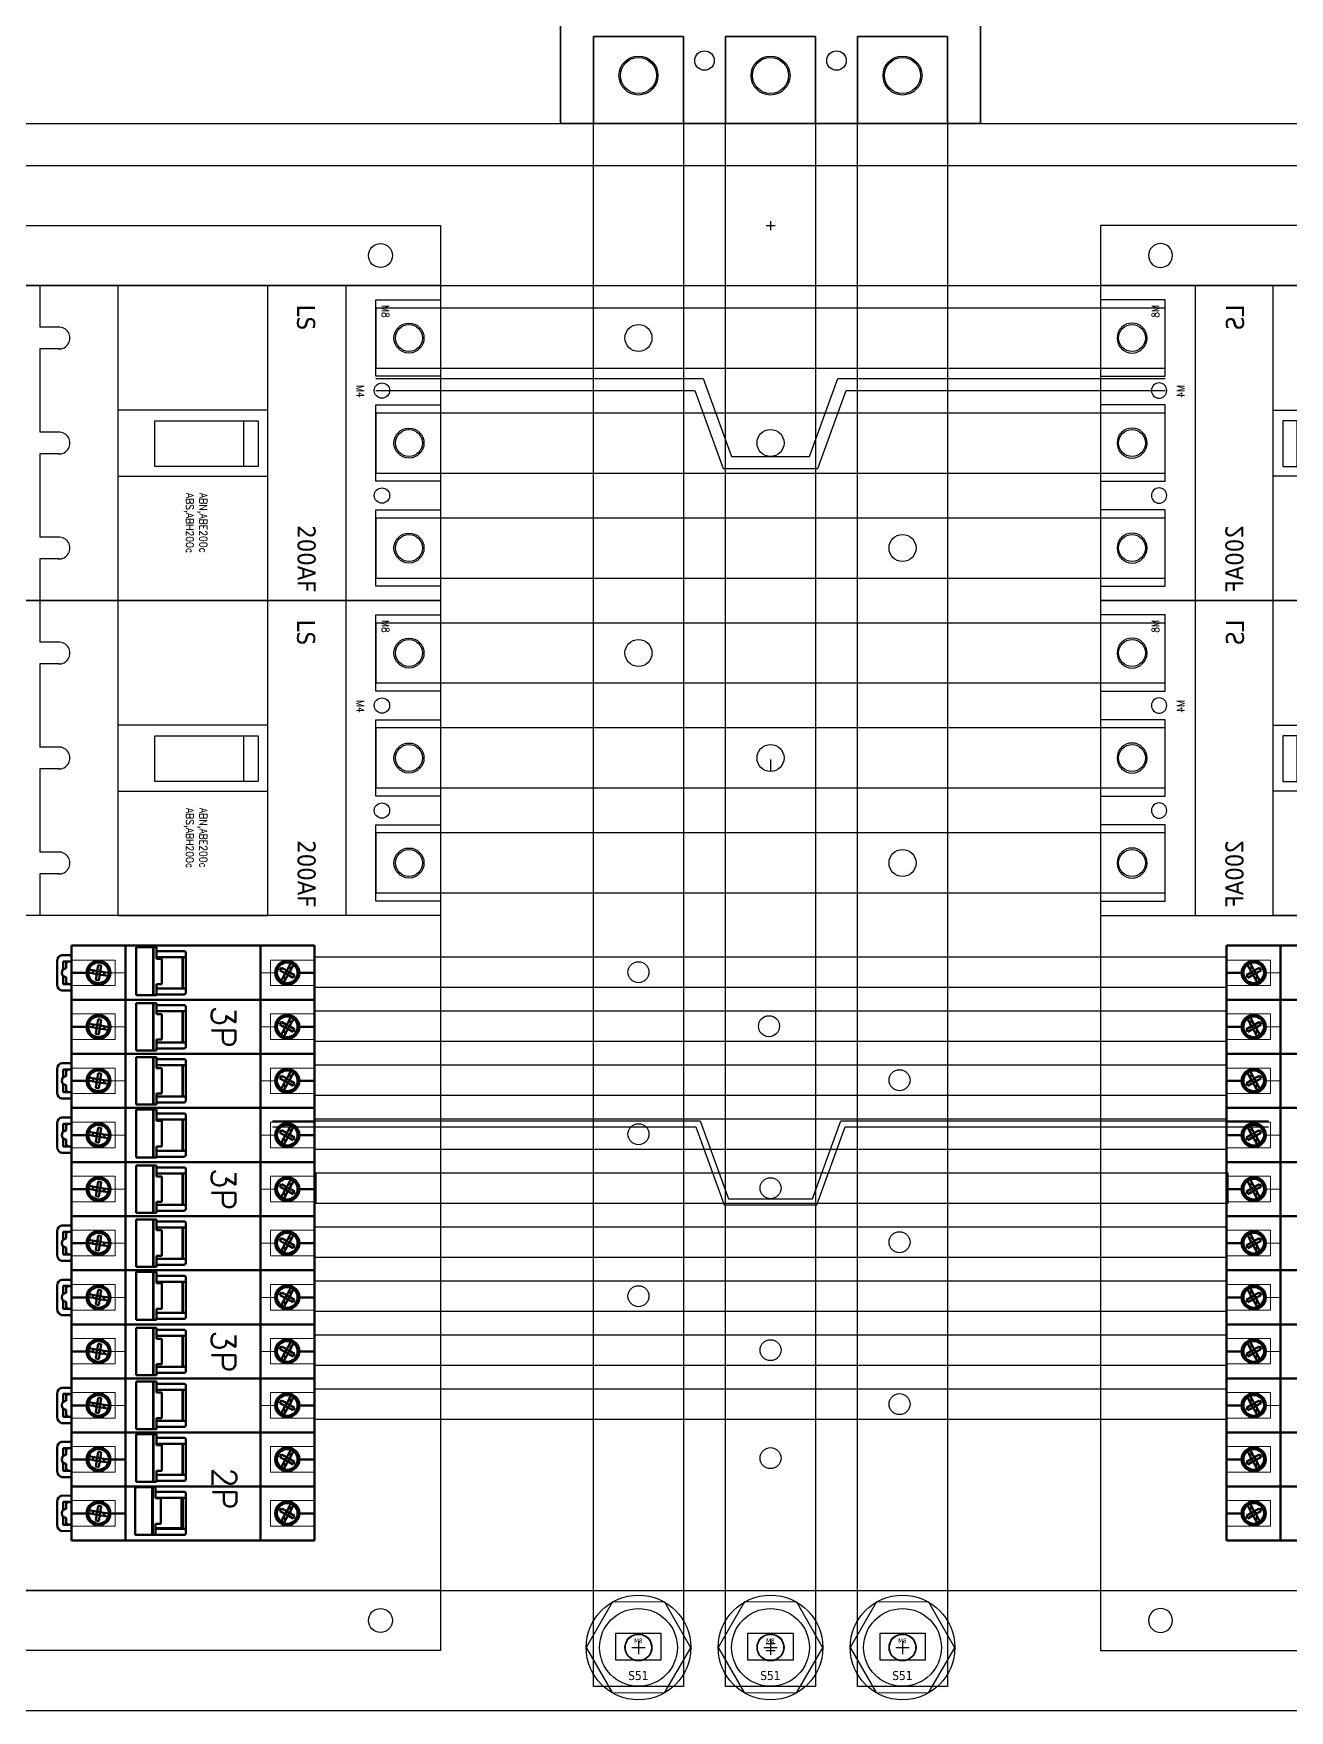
# Model space of a CAD drawing. Header units: millimetres. Extents: x -28296 to 1159, y -35880 to -26991.
# Drawn here: x -23750 to -23331, y -33590 to -33031 of the extents above; entities that cross this region are included whole.
import ezdxf

# ---------------------------------------------------------------- set-up
doc = ezdxf.new("R2010")
doc.units = ezdxf.units.MM
doc.header["$LTSCALE"] = 3
doc.linetypes.add('HIDDEN', pattern=[9.525, 6.35, -3.175])
doc.layers.add('@.HIDDEN', color=8, linetype='HIDDEN')
doc.layers.add('@.VISIBLE', color=7, linetype='Continuous')
for name, color, linetype, lineweight in [('AM_5', 255, 'Continuous', 15), ('Text', 7, 'Continuous', 13), ('Visible (ISO)', 7, 'Continuous', 50)]:
    doc.layers.add(name, color=color, linetype=linetype, lineweight=lineweight)
doc.styles.add('BV CHI TIET', font='romans.shx', dxfattribs={"height": 10})
doc.styles.add('hw_Standard', font='complex.shx', dxfattribs={"width": 0.9})
doc.styles.get("Standard").update_dxf_attribs({"font": 'arial.ttf'})
doc.styles.add('Tahoma (Input Text)', font='tahoma.ttf')

# ---------------------------------------------------------------- blocks, each defined once
blk = doc.blocks.new('*U83')
for p, q in [((611.97, -2539.82), (471.97, -2539.82)), ((471.97, -2539.82), (471.97, -2796.82)), ((611.97, -2796.82), (611.97, -2539.82)), ((561.22, -2642.32), (522.71, -2642.32)), ((522.71, -2642.32), (522.71, -2694.31)), ((561.22, -2694.31), (561.22, -2642.32)), ((522.71, -2646.4), (561.22, -2646.4)), ((522.71, -2680.18), (561.22, -2680.18)), ((522.71, -2694.31), (561.22, -2694.31)), ((471.97, -2743.32), (611.97, -2743.32)), ((516.47, -2743.32), (567.47, -2743.32))]:
    blk.add_line(p, q)
at = {"color": 1}
for p, q in [((497.36, -2539.82), (471.97, -2539.82)), ((608.05, -2539.82), (581.57, -2539.82))]:
    blk.add_line(p, q, dxfattribs=at)
for points in [[(471.97, -2539.82), (611.97, -2539.82), (611.97, -2796.82), (471.97, -2796.82)], [(471.97, -2743.32), (611.97, -2743.32), (611.97, -2593.32), (471.97, -2593.32)]]:
    blk.add_lwpolyline(points, close=True)
for points in [[(482.97, -2539.82), (512.97, -2539.82), (512.97, -2568.82), (482.97, -2568.82)], [(526.97, -2539.82), (556.97, -2539.82), (556.97, -2568.82), (526.97, -2568.82)], [(570.97, -2539.82), (600.97, -2539.82), (600.97, -2568.82), (570.97, -2568.82)], [(482.97, -2796.82), (512.97, -2796.82), (512.97, -2767.82), (482.97, -2767.82)], [(526.97, -2796.82), (556.97, -2796.82), (556.97, -2767.82), (526.97, -2767.82)], [(570.97, -2796.82), (600.97, -2796.82), (600.97, -2767.82), (570.97, -2767.82)]]:
    blk.add_lwpolyline(points, close=True, dxfattribs=at)
at = {"color": 3}
for points in [[(471.97, -2717.32), (611.97, -2717.32), (611.97, -2619.32), (471.97, -2619.32)], [(516.47, -2717.32), (567.47, -2717.32), (567.47, -2619.32), (516.47, -2619.32)]]:
    blk.add_lwpolyline(points, close=True, dxfattribs=at)
at = {"color": 1}
for centre in [(497.97, -2555.82), (541.97, -2555.82), (585.97, -2555.82), (497.97, -2780.82), (541.97, -2780.82), (585.97, -2780.82)]:
    blk.add_circle(centre, 6, dxfattribs=at)
at = {"color": 3}
for centre in [(519.97, -2560.82), (563.97, -2560.82), (519.97, -2775.82), (563.97, -2775.82)]:
    blk.add_circle(centre, 3.25, dxfattribs=at)
at = {"color": 251, "style": 'hw_Standard', "width": 0.9}
for s, height, p in [('M10', 4, (484.4, -2567.26)), ('M6', 4, (517.37, -2572.92)), ('ABN,ABE400c', 3, (573.65, -2665.07)), ('ABS,ABH400c', 3, (573.65, -2670.26))]:
    blk.add_text(s, height=height, dxfattribs=at).set_placement(p)
at = {"layer": 'Text', "char_height": 8, "attachment_point": 1, "style": 'Tahoma (Input Text)'}
for s, insert in [('LS', (519.97, -2603.48)), ('400AF', (536.81, -2603.31))]:
    blk.add_mtext_dynamic_manual_height_columns(s, width=11.0147, gutter_width=1, heights=[0], dxfattribs=dict(at, insert=insert))
blk = doc.blocks.new('*U371')
at = {"layer": '@.VISIBLE'}
blk.add_line((28, -128.5), (778, -128.5), dxfattribs=at)
blk = doc.blocks.new('*U369')
at = {"layer": '@.HIDDEN', "linetype": 'HIDDEN'}
for p, q in [((403, 1.5), (403, -1.5)), ((401.5, 0), (404.5, 0))]:
    blk.add_line(p, q, dxfattribs=at)
at = {"layer": '@.VISIBLE'}
for p, q in [((28, 20), (778, 20)), ((28, -20), (778, -20))]:
    blk.add_line(p, q, dxfattribs=at)
blk = doc.blocks.new('*U367')
at = {"layer": '@.HIDDEN', "linetype": 'HIDDEN'}
for p, q in [((403, 1.5), (403, -1.5)), ((401.5, 0), (404.5, 0))]:
    blk.add_line(p, q, dxfattribs=at)
at = {"layer": '@.VISIBLE'}
for p, q in [((28, 20), (778, 20)), ((28, -20), (778, -20))]:
    blk.add_line(p, q, dxfattribs=at)
blk = doc.blocks.new('*U24')
at = {"color": 252}
for p, q in [((0, 11.71), (0, 7.34)), ((-2.18, 9.53), (2.18, 9.53))]:
    blk.add_line(p, q, dxfattribs=at)
at = {"color": 1}
blk.add_lwpolyline([(-8.64, 24.7), (-17.46, 9.49), (-8.82, -5.54), (8.64, -5.65), (17.46, 9.42), (8.82, 24.6)], close=True, dxfattribs=at)
for radius in [17.46, 12.96, 4.37]:
    blk.add_circle((0, 9.53), radius, dxfattribs=at)
at = {"color": 1, "width": 30.0978, "attachment_point": 5}
for s, insert, char_height in [('{\\fTahoma|b0|i0|c0|p34;M8}', (-0.04, 11.77), 1.5), ('{\\fTahoma|b0|i0|c0|p34;S51}', (-0.04, 0.14), 3)]:
    blk.add_mtext(s, dxfattribs=dict(at, insert=insert, char_height=char_height))
blk = doc.blocks.new('*U85')
at = {"color": 1}
for p, q in [((369.04, -3108.78), (394.54, -3108.78)), ((404.04, -3108.78), (429.54, -3108.78)), ((439.04, -3108.78), (464.54, -3108.78)), ((369.04, -3273.78), (394.54, -3273.78)), ((404.04, -3273.78), (429.54, -3273.78)), ((439.04, -3273.78), (464.54, -3273.78))]:
    blk.add_line(p, q, dxfattribs=at)
for p, q in [((364.29, -3140.28), (469.29, -3140.28)), ((405.79, -3166.28), (405.79, -3216.28)), ((427.79, -3216.28), (427.79, -3166.28)), ((409.35, -3169.56), (424.59, -3169.56)), ((409.35, -3174.36), (409.35, -3169.56)), ((409.35, -3169.56), (424.59, -3169.56)), ((409.35, -3203.93), (409.35, -3169.56)), ((424.59, -3174.36), (409.35, -3174.36)), ((424.59, -3169.56), (424.59, -3174.36)), ((424.59, -3169.56), (424.59, -3203.93)), ((424.59, -3203.93), (409.35, -3203.93)), ((405.79, -3216.28), (427.79, -3216.28)), ((378.13, -3235.8), (378.13, -3242.28)), ((385.44, -3235.8), (385.44, -3242.28)), ((413.13, -3235.8), (413.13, -3242.28)), ((420.44, -3235.8), (420.44, -3242.28)), ((448.13, -3235.8), (448.13, -3242.28)), ((455.44, -3235.8), (455.44, -3242.28)), ((364.29, -3242.28), (378.13, -3242.28)), ((385.44, -3242.28), (413.13, -3242.28)), ((420.44, -3242.28), (448.13, -3242.28)), ((455.44, -3242.28), (469.29, -3242.28))]:
    blk.add_line(p, q)
blk.add_lwpolyline([(364.29, -3108.78), (469.29, -3108.78), (469.29, -3273.78), (364.29, -3273.78)], close=True)
for points in [[(369.04, -3108.78), (394.54, -3108.78), (394.54, -3130.28), (369.04, -3130.28)], [(404.04, -3108.78), (429.54, -3108.78), (429.54, -3130.28), (404.04, -3130.28)], [(439.04, -3108.78), (464.54, -3108.78), (464.54, -3130.28), (439.04, -3130.28)], [(369.04, -3273.78), (394.54, -3273.78), (394.54, -3252.28), (369.04, -3252.28)], [(404.04, -3273.78), (429.54, -3273.78), (429.54, -3252.28), (404.04, -3252.28)], [(439.04, -3273.78), (464.54, -3273.78), (464.54, -3252.28), (439.04, -3252.28)]]:
    blk.add_lwpolyline(points, close=True, dxfattribs=at)
at = {"color": 3}
blk.add_lwpolyline([(364.29, -3216.28), (469.29, -3216.28), (469.29, -3166.28), (364.29, -3166.28)], close=True, dxfattribs=at)
at = {"color": 1}
for centre in [(381.79, -3119.28), (416.79, -3119.28), (451.79, -3119.28), (381.79, -3263.28), (416.79, -3263.28), (451.79, -3263.28)]:
    blk.add_circle(centre, 5, dxfattribs=at)
at = {"color": 3}
for centre in [(399.29, -3128.28), (434.29, -3128.28), (399.29, -3254.28), (434.29, -3254.28)]:
    blk.add_circle(centre, 2.55, dxfattribs=at)
for centre in [(381.79, -3235.95), (416.79, -3235.95), (451.79, -3235.95)]:
    blk.add_arc(centre, 3.66, 357.595, 182.405)
at = {"color": 251, "style": 'hw_Standard', "width": 0.9}
for s, p in [('M8', (370.79, -3128.36)), ('M4', (397.41, -3136.74)), ('ABN,ABE200c', (433.42, -3189.06)), ('ABS,ABH200c', (433.42, -3193.58))]:
    blk.add_text(s, height=2.5, dxfattribs=at).set_placement(p)
at = {"layer": 'Text', "char_height": 6, "attachment_point": 1, "style": 'Tahoma (Input Text)'}
for s, insert in [('LS', (370.68, -3150.56)), ('200AF', (444.19, -3150.4))]:
    blk.add_mtext_dynamic_manual_height_columns(s, width=11.0147, gutter_width=1, heights=[0], dxfattribs=dict(at, insert=insert))
blk = doc.blocks.new('FDFSDF')
at = {"color": 9}
for p, q in [((-315.75, -2908.29), (-315.75, -2922.9)), ((-307.25, -2922.9), (-307.25, -2908.29)), ((-297.8, -2908.29), (-297.8, -2922.9)), ((-289.3, -2922.9), (-289.3, -2908.29)), ((-279.75, -2908.29), (-279.75, -2922.9)), ((-271.25, -2922.9), (-271.25, -2908.29)), ((-315.75, -2922.9), (-307.25, -2922.9)), ((-311.5, -2921.34), (-311.5, -2926.29)), ((-297.8, -2922.9), (-289.3, -2922.9)), ((-293.5, -2921.34), (-293.5, -2926.29)), ((-279.75, -2922.9), (-271.25, -2922.9)), ((-275.5, -2921.34), (-275.5, -2926.29)), ((-311.5, -2976.24), (-311.5, -2971.29)), ((-293.5, -2976.24), (-293.5, -2971.29)), ((-275.5, -2976.24), (-275.5, -2971.29)), ((-315.75, -2974.69), (-307.25, -2974.69)), ((-315.75, -2989.29), (-315.75, -2974.69)), ((-307.25, -2974.69), (-307.25, -2989.29)), ((-297.8, -2974.69), (-289.3, -2974.69)), ((-297.8, -2989.29), (-297.8, -2974.69)), ((-289.3, -2974.69), (-289.3, -2989.29)), ((-279.75, -2974.69), (-271.25, -2974.69)), ((-279.75, -2989.29), (-279.75, -2974.69)), ((-271.25, -2974.69), (-271.25, -2989.29))]:
    blk.add_line(p, q, dxfattribs=at)
at = {"layer": 'Visible (ISO)', "color": 9}
for p, q in [((-320.6, -2908.29), (-266.5, -2908.29)), ((-320.6, -2908.29), (-320.6, -2989.29)), ((-311.5, -2913.34), (-311.5, -2908.29)), ((-302.5, -2908.29), (-302.5, -2989.29)), ((-293.5, -2913.34), (-293.5, -2908.29)), ((-284.5, -2908.79), (-284.5, -2908.29)), ((-284.5, -2988.79), (-284.5, -2908.79)), ((-275.5, -2913.34), (-275.5, -2908.29)), ((-266.5, -2989.29), (-266.5, -2908.29)), ((-314.73, -2916.12), (-314.69, -2916.15)), ((-314.69, -2916.15), (-312.62, -2917.3)), ((-314.2, -2915.27), (-314.24, -2915.25)), ((-312.13, -2916.42), (-314.2, -2915.27)), ((-312.92, -2915.98), (-313.41, -2916.86)), ((-312.43, -2917.98), (-313.16, -2919.29)), ((-312.18, -2917.54), (-312.37, -2917.63)), ((-311.7, -2916.66), (-312.18, -2917.54)), ((-312.18, -2917.54), (-311.31, -2918.02)), ((-311.7, -2916.66), (-311.72, -2916.45)), ((-310.82, -2917.15), (-311.7, -2916.66)), ((-310.72, -2914.92), (-311.45, -2916.23)), ((-311.31, -2918.02), (-310.82, -2917.15)), ((-310.82, -2917.15), (-310.63, -2917.06)), ((-309.85, -2915.4), (-310.72, -2914.92)), ((-310.58, -2916.71), (-309.85, -2915.4)), ((-308.32, -2918.54), (-310.39, -2917.39)), ((-310.09, -2918.7), (-309.6, -2917.83)), ((-296.73, -2916.11), (-296.67, -2916.15)), ((-296.67, -2916.15), (-294.6, -2917.3)), ((-296.18, -2915.27), (-296.24, -2915.24)), ((-294.11, -2916.42), (-296.18, -2915.27)), ((-294.9, -2915.98), (-295.39, -2916.86)), ((-294.41, -2917.98), (-295.14, -2919.29)), ((-294.16, -2917.54), (-294.35, -2917.63)), ((-293.68, -2916.66), (-294.16, -2917.54)), ((-294.16, -2917.54), (-293.29, -2918.02)), ((-293.68, -2916.66), (-293.7, -2916.45)), ((-292.8, -2917.15), (-293.68, -2916.66)), ((-292.7, -2914.92), (-293.43, -2916.23)), ((-293.29, -2918.02), (-292.8, -2917.15)), ((-292.8, -2917.15), (-292.61, -2917.06)), ((-291.83, -2915.4), (-292.7, -2914.92)), ((-292.56, -2916.71), (-291.83, -2915.4)), ((-290.3, -2918.54), (-292.37, -2917.39)), ((-292.07, -2918.7), (-291.58, -2917.83)), ((-278.73, -2916.12), (-278.69, -2916.15)), ((-278.69, -2916.15), (-276.62, -2917.3)), ((-278.2, -2915.27), (-278.24, -2915.25)), ((-276.13, -2916.42), (-278.2, -2915.27)), ((-276.92, -2915.98), (-277.41, -2916.86)), ((-276.43, -2917.98), (-277.16, -2919.29)), ((-276.18, -2917.54), (-276.37, -2917.63)), ((-275.7, -2916.66), (-276.18, -2917.54)), ((-276.18, -2917.54), (-275.31, -2918.02)), ((-275.7, -2916.66), (-275.72, -2916.45)), ((-274.82, -2917.15), (-275.7, -2916.66)), ((-274.72, -2914.92), (-275.45, -2916.23)), ((-275.31, -2918.02), (-274.82, -2917.15)), ((-274.82, -2917.15), (-274.63, -2917.06)), ((-273.85, -2915.4), (-274.72, -2914.92)), ((-274.58, -2916.71), (-273.85, -2915.4)), ((-272.32, -2918.54), (-274.39, -2917.39)), ((-274.09, -2918.7), (-273.6, -2917.83)), ((-313.16, -2919.29), (-312.28, -2919.77)), ((-312.28, -2919.77), (-311.55, -2918.46)), ((-311.31, -2918.02), (-311.29, -2918.24)), ((-310.87, -2918.27), (-308.81, -2919.42)), ((-308.81, -2919.42), (-308.76, -2919.44)), ((-308.28, -2918.57), (-308.32, -2918.54)), ((-295.14, -2919.29), (-294.26, -2919.77)), ((-294.26, -2919.77), (-293.53, -2918.46)), ((-293.29, -2918.02), (-293.27, -2918.24)), ((-292.85, -2918.27), (-290.79, -2919.42)), ((-290.79, -2919.42), (-290.76, -2919.43)), ((-290.27, -2918.56), (-290.3, -2918.54)), ((-277.16, -2919.29), (-276.28, -2919.77)), ((-276.28, -2919.77), (-275.55, -2918.46)), ((-275.31, -2918.02), (-275.29, -2918.24)), ((-274.87, -2918.27), (-272.81, -2919.42)), ((-272.81, -2919.42), (-272.76, -2919.44)), ((-272.28, -2918.57), (-272.32, -2918.54)), ((-304.8, -2951.17), (-318.2, -2951.17)), ((-316.7, -2960.93), (-316.7, -2951.17)), ((-306.3, -2951.17), (-306.3, -2960.93)), ((-286.8, -2951.17), (-300.2, -2951.17)), ((-298.7, -2960.93), (-298.7, -2951.17)), ((-288.3, -2951.17), (-288.3, -2960.93)), ((-268.8, -2951.17), (-282.2, -2951.17)), ((-280.7, -2960.93), (-280.7, -2951.17)), ((-270.3, -2951.17), (-270.3, -2960.93)), ((-318.7, -2951.77), (-318.7, -2960.93)), ((-306.3, -2952.1), (-316.7, -2952.1)), ((-306.3, -2952.29), (-316.7, -2952.29)), ((-315, -2952.1), (-315, -2952.29)), ((-309.5, -2952.29), (-309.5, -2952.1)), ((-304.3, -2960.93), (-304.3, -2951.77)), ((-300.7, -2951.77), (-300.7, -2960.93)), ((-288.3, -2952.1), (-298.7, -2952.1)), ((-288.3, -2952.29), (-298.7, -2952.29)), ((-297, -2952.1), (-297, -2952.29)), ((-291.5, -2952.29), (-291.5, -2952.1)), ((-286.3, -2960.93), (-286.3, -2951.77)), ((-282.7, -2951.77), (-282.7, -2960.93)), ((-270.3, -2952.1), (-280.7, -2952.1)), ((-270.3, -2952.29), (-280.7, -2952.29)), ((-279, -2952.1), (-279, -2952.29)), ((-273.5, -2952.29), (-273.5, -2952.1)), ((-268.3, -2960.93), (-268.3, -2951.77)), ((-320.05, -2967.69), (-320.05, -2960.93)), ((-316.2, -2960.93), (-320.05, -2960.93)), ((-304.05, -2961.88), (-320.05, -2961.88)), ((-304.05, -2962.07), (-320.05, -2962.07)), ((-307.7, -2959.15), (-316.2, -2959.15)), ((-316.2, -2960.93), (-316.2, -2959.15)), ((-307.7, -2959.15), (-307.7, -2960.93)), ((-307.7, -2960.93), (-304.05, -2960.93)), ((-304.05, -2967.69), (-304.05, -2960.93)), ((-301.38, -2967.69), (-301.38, -2960.93)), ((-297.73, -2960.93), (-301.38, -2960.93)), ((-285.58, -2961.88), (-301.38, -2961.88)), ((-285.58, -2962.07), (-301.38, -2962.07)), ((-289.23, -2959.15), (-297.73, -2959.15)), ((-297.73, -2960.93), (-297.73, -2959.15)), ((-289.23, -2959.15), (-289.23, -2960.93)), ((-289.23, -2960.93), (-285.58, -2960.93)), ((-285.58, -2967.69), (-285.58, -2960.93)), ((-283.4, -2967.69), (-283.4, -2960.93)), ((-279.75, -2960.93), (-283.4, -2960.93)), ((-267.6, -2961.88), (-283.4, -2961.88)), ((-267.6, -2962.07), (-283.4, -2962.07)), ((-271.25, -2959.15), (-279.75, -2959.15)), ((-279.75, -2960.93), (-279.75, -2959.15)), ((-271.25, -2959.15), (-271.25, -2960.93)), ((-271.25, -2960.93), (-267.6, -2960.93)), ((-267.6, -2967.69), (-267.6, -2960.93)), ((-304.05, -2967.69), (-320.05, -2967.69)), ((-285.58, -2967.69), (-301.38, -2967.69)), ((-267.6, -2967.69), (-283.4, -2967.69)), ((-313.89, -2979.34), (-314.05, -2980.32)), ((-312.41, -2979.59), (-313.89, -2979.34)), ((-311.44, -2976.85), (-311.83, -2979.18)), ((-310.7, -2978.45), (-311.68, -2978.29)), ((-311.43, -2976.8), (-311.44, -2976.85)), ((-310.84, -2979.34), (-310.45, -2977.01)), ((-310.45, -2977.01), (-310.45, -2976.96)), ((-295.87, -2979.34), (-296.03, -2980.32)), ((-294.39, -2979.59), (-295.87, -2979.34)), ((-293.42, -2976.85), (-293.81, -2979.18)), ((-292.68, -2978.45), (-293.66, -2978.29)), ((-293.41, -2976.8), (-293.42, -2976.85)), ((-292.82, -2979.34), (-292.43, -2977.01)), ((-292.43, -2977.01), (-292.43, -2976.97)), ((-277.89, -2979.34), (-278.05, -2980.32)), ((-276.41, -2979.59), (-277.89, -2979.34)), ((-275.44, -2976.85), (-275.83, -2979.18)), ((-274.7, -2978.45), (-275.68, -2978.29)), ((-275.43, -2976.8), (-275.44, -2976.85)), ((-274.84, -2979.34), (-274.45, -2977.01)), ((-274.45, -2977.01), (-274.45, -2976.96)), ((-314.05, -2980.32), (-312.57, -2980.57)), ((-312.55, -2983.48), (-312.56, -2983.53)), ((-312.16, -2981.15), (-312.55, -2983.48)), ((-312.31, -2982.04), (-311.32, -2982.2)), ((-312.08, -2980.65), (-312.27, -2980.75)), ((-311.91, -2979.67), (-312.08, -2980.65)), ((-312.08, -2980.65), (-311.09, -2980.82)), ((-311.91, -2979.67), (-312.06, -2979.52)), ((-310.93, -2979.83), (-311.91, -2979.67)), ((-311.57, -2983.64), (-311.18, -2981.31)), ((-311.57, -2983.69), (-311.57, -2983.64)), ((-311.5, -2984.24), (-311.5, -2989.29)), ((-311.09, -2980.82), (-310.93, -2979.83)), ((-311.09, -2980.82), (-310.94, -2980.97)), ((-310.93, -2979.83), (-310.74, -2979.74)), ((-310.6, -2980.9), (-309.12, -2981.15)), ((-308.95, -2980.16), (-310.43, -2979.92)), ((-309.12, -2981.15), (-308.95, -2980.16)), ((-296.03, -2980.32), (-294.55, -2980.57)), ((-294.53, -2983.48), (-294.54, -2983.53)), ((-294.14, -2981.15), (-294.53, -2983.48)), ((-294.29, -2982.04), (-293.3, -2982.2)), ((-294.06, -2980.65), (-294.25, -2980.75)), ((-293.89, -2979.67), (-294.06, -2980.65)), ((-294.06, -2980.65), (-293.07, -2980.82)), ((-293.89, -2979.67), (-294.04, -2979.52)), ((-292.91, -2979.83), (-293.89, -2979.67)), ((-293.55, -2983.64), (-293.16, -2981.31)), ((-293.55, -2983.69), (-293.55, -2983.64)), ((-293.5, -2984.24), (-293.5, -2989.29)), ((-293.07, -2980.82), (-292.91, -2979.83)), ((-293.07, -2980.82), (-292.92, -2980.97)), ((-292.91, -2979.83), (-292.72, -2979.74)), ((-292.58, -2980.9), (-291.1, -2981.15)), ((-290.93, -2980.16), (-292.41, -2979.92)), ((-291.1, -2981.15), (-290.93, -2980.16)), ((-278.05, -2980.32), (-276.57, -2980.57)), ((-276.55, -2983.48), (-276.56, -2983.53)), ((-276.16, -2981.15), (-276.55, -2983.48)), ((-276.31, -2982.04), (-275.32, -2982.2)), ((-276.08, -2980.65), (-276.27, -2980.75)), ((-275.91, -2979.67), (-276.08, -2980.65)), ((-276.08, -2980.65), (-275.09, -2980.82)), ((-275.91, -2979.67), (-276.06, -2979.52)), ((-274.93, -2979.83), (-275.91, -2979.67)), ((-275.57, -2983.64), (-275.18, -2981.31)), ((-275.57, -2983.69), (-275.57, -2983.64)), ((-275.5, -2984.24), (-275.5, -2989.29)), ((-275.09, -2980.82), (-274.93, -2979.83)), ((-275.09, -2980.82), (-274.94, -2980.97)), ((-274.93, -2979.83), (-274.74, -2979.74)), ((-274.6, -2980.9), (-273.12, -2981.15)), ((-272.95, -2980.16), (-274.43, -2979.92)), ((-273.12, -2981.15), (-272.95, -2980.16)), ((-266.5, -2989.29), (-320.6, -2989.29)), ((-317.39, -2992.51), (-317.36, -2989.29)), ((-315.29, -2990.03), (-315.29, -2992.03)), ((-307.69, -2992.03), (-307.69, -2990.03)), ((-305.62, -2989.29), (-305.59, -2992.51)), ((-284.5, -2988.79), (-284.5, -2989.29)), ((-281.39, -2992.51), (-281.36, -2989.29)), ((-279.29, -2990.03), (-279.29, -2992.03)), ((-271.69, -2992.03), (-271.69, -2990.03)), ((-269.62, -2989.29), (-269.59, -2992.51)), ((-307.53, -2994.03), (-315.45, -2994.03)), ((-312.99, -2991.03), (-315.29, -2991.03)), ((-315.29, -2992.03), (-312.61, -2992.03)), ((-310.37, -2992.03), (-307.69, -2992.03)), ((-309.99, -2991.03), (-307.69, -2991.03)), ((-271.53, -2994.03), (-279.45, -2994.03)), ((-276.99, -2991.03), (-279.29, -2991.03)), ((-279.29, -2992.03), (-276.61, -2992.03)), ((-274.37, -2992.03), (-271.69, -2992.03)), ((-273.99, -2991.03), (-271.69, -2991.03))]:
    blk.add_line(p, q, dxfattribs=at)
at = {"layer": 'Visible (ISO)', "color": 1}
for p, q in [((-320.6, -2926.29), (-266.5, -2926.29)), ((-266.5, -2971.29), (-320.6, -2971.29))]:
    blk.add_line(p, q, dxfattribs=at)
at = {"layer": 'Visible (ISO)', "color": 9}
for centre, radius in [((-311.5, -2917.34), 4), ((-311.5, -2917.34), 3.45), ((-293.5, -2917.34), 4), ((-293.5, -2917.34), 3.45), ((-275.5, -2917.34), 4), ((-275.5, -2917.34), 3.45), ((-311.5, -2980.24), 4), ((-311.5, -2980.24), 3.45), ((-293.5, -2980.24), 4), ((-293.5, -2980.24), 3.45), ((-275.5, -2980.24), 4), ((-275.5, -2980.24), 3.45)]:
    blk.add_circle(centre, radius, dxfattribs=at)
for centre, radius, start, end in [((-312.86, -2917.73), 0.5, 330.9183, 60.9183), ((-311.89, -2915.98), 0.5, 240.9183, 330.9183), ((-310.14, -2916.96), 0.5, 150.9183, 240.9183), ((-294.84, -2917.73), 0.5, 330.9183, 60.9183), ((-293.87, -2915.98), 0.5, 240.9183, 330.9183), ((-292.12, -2916.96), 0.5, 150.9183, 240.9183), ((-276.86, -2917.73), 0.5, 330.9183, 60.9183), ((-275.89, -2915.98), 0.5, 240.9183, 330.9183), ((-274.14, -2916.96), 0.5, 150.9183, 240.9183), ((-311.12, -2918.7), 0.5, 60.9183, 150.9183), ((-293.1, -2918.7), 0.5, 60.9183, 150.9183), ((-275.12, -2918.7), 0.5, 60.9183, 150.9183), ((-312.32, -2979.09), 0.5, 260.4859, 350.4859), ((-310.35, -2979.42), 0.5, 170.4859, 260.4859), ((-294.3, -2979.09), 0.5, 260.4859, 350.4859), ((-292.33, -2979.42), 0.5, 170.4859, 260.4859), ((-276.32, -2979.09), 0.5, 260.4859, 350.4859), ((-274.35, -2979.42), 0.5, 170.4859, 260.4859), ((-312.65, -2981.07), 0.5, 350.4859, 80.4859), ((-310.68, -2981.4), 0.5, 80.4859, 170.4859), ((-294.63, -2981.07), 0.5, 350.4859, 80.4859), ((-292.66, -2981.4), 0.5, 80.4859, 170.4859), ((-276.65, -2981.07), 0.5, 350.4859, 80.4859), ((-274.68, -2981.4), 0.5, 80.4859, 170.4859), ((-314.29, -2990.03), 1, 132.2686, 270), ((-308.69, -2990.03), 1, 270, 47.7314), ((-278.29, -2990.03), 1, 132.2686, 270), ((-272.69, -2990.03), 1, 270, 47.7314), ((-315.45, -2992.03), 2, 193.819, 270), ((-311.49, -2991.03), 1.5, 180, 0), ((-307.53, -2992.03), 2, 270, 346.181), ((-279.45, -2992.03), 2, 193.819, 270), ((-275.49, -2991.03), 1.5, 180, 0), ((-271.53, -2992.03), 2, 270, 346.181)]:
    blk.add_arc(centre, radius, start, end, dxfattribs=at)
for points, knots in [([(-318.7, -2951.77), (-318.7, -2951.69), (-318.69, -2951.6), (-318.63, -2951.46), (-318.59, -2951.38), (-318.5, -2951.28), (-318.44, -2951.23), (-318.33, -2951.18), (-318.26, -2951.17), (-318.2, -2951.17)], [0.24903462, 0.24903462, 0.24903462, 0.24903462, 0.27303642, 0.27303642, 0.29448078, 0.29448078, 0.31357231, 0.31357231, 0.3310153, 0.3310153, 0.3310153, 0.3310153]), ([(-304.8, -2951.17), (-304.75, -2951.17), (-304.68, -2951.18), (-304.57, -2951.23), (-304.51, -2951.28), (-304.42, -2951.38), (-304.37, -2951.46), (-304.32, -2951.6), (-304.3, -2951.69), (-304.3, -2951.77)], [0, 0, 0, 0, 0.01744298, 0.01744298, 0.03653452, 0.03653452, 0.05797887, 0.05797887, 0.08198067, 0.08198067, 0.08198067, 0.08198067]), ([(-300.7, -2951.77), (-300.7, -2951.69), (-300.69, -2951.6), (-300.63, -2951.46), (-300.59, -2951.38), (-300.5, -2951.28), (-300.44, -2951.23), (-300.33, -2951.18), (-300.26, -2951.17), (-300.2, -2951.17)], [0.24903462, 0.24903462, 0.24903462, 0.24903462, 0.27303642, 0.27303642, 0.29448078, 0.29448078, 0.31357231, 0.31357231, 0.3310153, 0.3310153, 0.3310153, 0.3310153]), ([(-286.8, -2951.17), (-286.75, -2951.17), (-286.68, -2951.18), (-286.57, -2951.23), (-286.51, -2951.28), (-286.42, -2951.38), (-286.37, -2951.46), (-286.32, -2951.6), (-286.3, -2951.69), (-286.3, -2951.77)], [0, 0, 0, 0, 0.01744298, 0.01744298, 0.03653452, 0.03653452, 0.05797887, 0.05797887, 0.08198067, 0.08198067, 0.08198067, 0.08198067]), ([(-282.7, -2951.77), (-282.7, -2951.69), (-282.69, -2951.6), (-282.63, -2951.46), (-282.59, -2951.38), (-282.5, -2951.28), (-282.44, -2951.23), (-282.33, -2951.18), (-282.26, -2951.17), (-282.2, -2951.17)], [0.24903462, 0.24903462, 0.24903462, 0.24903462, 0.27303642, 0.27303642, 0.29448078, 0.29448078, 0.31357231, 0.31357231, 0.3310153, 0.3310153, 0.3310153, 0.3310153]), ([(-268.8, -2951.17), (-268.75, -2951.17), (-268.68, -2951.18), (-268.57, -2951.23), (-268.51, -2951.28), (-268.42, -2951.38), (-268.37, -2951.46), (-268.32, -2951.6), (-268.3, -2951.69), (-268.3, -2951.77)], [0, 0, 0, 0, 0.01744298, 0.01744298, 0.03653452, 0.03653452, 0.05797887, 0.05797887, 0.08198067, 0.08198067, 0.08198067, 0.08198067])]:
    blk.add_open_spline(points, degree=3, knots=knots, dxfattribs=at)
at = {"color": 9, "insert": (-300.48, -2934.65), "char_height": 8, "attachment_point": 1, "style": 'BV CHI TIET'}
blk.add_mtext_dynamic_manual_height_columns('3P', width=17.8, gutter_width=50, heights=[0], dxfattribs=at)
blk = doc.blocks.new('*U101')
at = {"layer": 'AM_5'}
blk.add_blockref('FDFSDF', (320.6, 2908.29), dxfattribs=at)
blk = doc.blocks.new('FĐSFSDFSF')
at = {"color": 9}
for p, q in [((-375.54, -2908.29), (-375.54, -2922.9)), ((-367.04, -2922.9), (-367.04, -2908.29)), ((-357.54, -2908.29), (-357.54, -2922.9)), ((-349.04, -2922.9), (-349.04, -2908.29)), ((-375.54, -2922.9), (-367.04, -2922.9)), ((-357.54, -2922.9), (-349.04, -2922.9)), ((-375.54, -2974.69), (-367.04, -2974.69)), ((-375.54, -2989.29), (-375.54, -2974.69)), ((-367.04, -2974.69), (-367.04, -2989.29)), ((-357.54, -2974.69), (-349.04, -2974.69)), ((-357.54, -2989.29), (-357.54, -2974.69)), ((-349.04, -2974.69), (-349.04, -2989.29))]:
    blk.add_line(p, q, dxfattribs=at)
at = {"layer": 'Visible (ISO)', "color": 9}
for p, q in [((-380.29, -2908.29), (-344.29, -2908.29)), ((-380.29, -2908.29), (-380.29, -2989.29)), ((-371.29, -2913.89), (-371.29, -2908.29)), ((-362.29, -2926.29), (-362.29, -2908.29)), ((-353.29, -2908.29), (-353.29, -2913.89)), ((-344.29, -2989.29), (-344.29, -2908.29)), ((-374.51, -2916.12), (-374.47, -2916.15)), ((-374.47, -2916.15), (-372.4, -2917.3)), ((-371.92, -2916.42), (-374.03, -2915.25)), ((-372.7, -2915.98), (-373.19, -2916.86)), ((-372.21, -2917.98), (-372.94, -2919.29)), ((-371.97, -2917.54), (-372.16, -2917.63)), ((-371.48, -2916.66), (-371.97, -2917.54)), ((-371.97, -2917.54), (-371.09, -2918.02)), ((-371.48, -2916.66), (-371.5, -2916.45)), ((-370.61, -2917.15), (-371.48, -2916.66)), ((-370.51, -2914.92), (-371.24, -2916.23)), ((-371.09, -2918.02), (-370.61, -2917.15)), ((-370.61, -2917.15), (-370.42, -2917.06)), ((-369.63, -2915.4), (-370.51, -2914.92)), ((-370.36, -2916.71), (-369.63, -2915.4)), ((-368.1, -2918.54), (-370.17, -2917.39)), ((-369.87, -2918.7), (-369.38, -2917.83)), ((-356.51, -2916.12), (-356.47, -2916.15)), ((-356.47, -2916.15), (-354.4, -2917.3)), ((-355.98, -2915.27), (-356.03, -2915.25)), ((-353.92, -2916.42), (-355.98, -2915.27)), ((-354.7, -2915.98), (-355.19, -2916.86)), ((-354.21, -2917.98), (-354.94, -2919.29)), ((-353.97, -2917.54), (-354.16, -2917.63)), ((-353.48, -2916.66), (-353.97, -2917.54)), ((-353.97, -2917.54), (-353.09, -2918.02)), ((-353.48, -2916.66), (-353.5, -2916.45)), ((-352.61, -2917.15), (-353.48, -2916.66)), ((-352.51, -2914.92), (-353.24, -2916.23)), ((-353.09, -2918.02), (-352.61, -2917.15)), ((-352.61, -2917.15), (-352.42, -2917.06)), ((-351.63, -2915.4), (-352.51, -2914.92)), ((-352.36, -2916.71), (-351.63, -2915.4)), ((-350.1, -2918.54), (-352.17, -2917.39)), ((-351.87, -2918.7), (-351.38, -2917.83)), ((-372.94, -2919.29), (-372.06, -2919.77)), ((-372.06, -2919.77), (-371.33, -2918.46)), ((-371.09, -2918.02), (-371.07, -2918.24)), ((-370.65, -2918.27), (-368.59, -2919.42)), ((-368.59, -2919.42), (-368.55, -2919.44)), ((-368.06, -2918.57), (-368.1, -2918.54)), ((-354.94, -2919.29), (-354.06, -2919.77)), ((-354.06, -2919.77), (-353.33, -2918.46)), ((-353.09, -2918.02), (-353.07, -2918.24)), ((-352.65, -2918.27), (-350.59, -2919.42)), ((-350.59, -2919.42), (-350.55, -2919.44)), ((-350.06, -2918.57), (-350.1, -2918.54)), ((-362.29, -2928.29), (-362.29, -2969.29)), ((-364.59, -2951.17), (-377.99, -2951.17)), ((-376.49, -2960.93), (-376.49, -2951.17)), ((-366.09, -2951.17), (-366.09, -2960.93)), ((-346.59, -2951.17), (-359.99, -2951.17)), ((-358.49, -2961.22), (-358.49, -2951.17)), ((-348.09, -2951.17), (-348.09, -2961.22)), ((-378.49, -2951.77), (-378.49, -2960.93)), ((-366.09, -2952.1), (-376.49, -2952.1)), ((-366.09, -2952.29), (-376.49, -2952.29)), ((-374.79, -2952.1), (-374.79, -2952.29)), ((-369.29, -2952.29), (-369.29, -2952.1)), ((-364.09, -2960.93), (-364.09, -2951.77)), ((-360.49, -2951.77), (-360.49, -2961.22)), ((-348.09, -2952.1), (-358.49, -2952.1)), ((-348.32, -2952.59), (-358.49, -2952.59)), ((-356.79, -2952.1), (-356.79, -2952.59)), ((-351.29, -2952.59), (-351.29, -2952.1)), ((-348.32, -2961.22), (-348.32, -2952.59)), ((-348.09, -2954.3), (-348.32, -2954.3)), ((-346.09, -2963.02), (-346.09, -2951.77)), ((-379.64, -2967.69), (-379.64, -2960.93)), ((-375.99, -2960.93), (-379.64, -2960.93)), ((-363.84, -2961.88), (-379.64, -2961.88)), ((-363.84, -2962.07), (-379.64, -2962.07)), ((-367.49, -2959.15), (-375.99, -2959.15)), ((-375.99, -2960.93), (-375.99, -2959.15)), ((-367.49, -2959.15), (-367.49, -2960.93)), ((-367.49, -2960.93), (-363.84, -2960.93)), ((-363.84, -2967.69), (-363.84, -2960.93)), ((-362.07, -2967.99), (-362.07, -2961.22)), ((-358.32, -2961.22), (-362.07, -2961.22)), ((-346.17, -2962.18), (-362.07, -2962.18)), ((-346.17, -2962.36), (-362.07, -2962.36)), ((-349.82, -2959.45), (-358.32, -2959.45)), ((-358.32, -2961.22), (-358.32, -2959.45)), ((-349.82, -2959.45), (-349.82, -2961.22)), ((-349.82, -2961.22), (-346.17, -2961.22)), ((-348.09, -2960.49), (-348.32, -2960.49)), ((-348.32, -2960.64), (-348.09, -2960.64)), ((-346.17, -2967.99), (-346.17, -2961.22)), ((-363.84, -2967.69), (-379.64, -2967.69)), ((-346.17, -2967.99), (-362.07, -2967.99)), ((-371.29, -2976.79), (-371.29, -2971.29)), ((-362.29, -2969.29), (-362.29, -2971.29)), ((-362.29, -2971.29), (-362.29, -2989.29)), ((-353.29, -2976.79), (-353.29, -2971.29)), ((-373.67, -2979.34), (-373.83, -2980.32)), ((-372.19, -2979.59), (-373.67, -2979.34)), ((-371.22, -2976.85), (-371.61, -2979.18)), ((-370.48, -2978.45), (-371.46, -2978.29)), ((-371.21, -2976.8), (-371.22, -2976.85)), ((-370.63, -2979.34), (-370.24, -2977.01)), ((-370.24, -2977.01), (-370.23, -2976.96)), ((-355.67, -2979.34), (-355.83, -2980.32)), ((-354.19, -2979.59), (-355.67, -2979.34)), ((-353.22, -2976.85), (-353.61, -2979.18)), ((-352.48, -2978.45), (-353.46, -2978.29)), ((-353.21, -2976.8), (-353.22, -2976.85)), ((-352.63, -2979.34), (-352.24, -2977.01)), ((-352.24, -2977.01), (-352.23, -2976.96)), ((-373.83, -2980.32), (-372.35, -2980.57)), ((-372.33, -2983.48), (-372.34, -2983.53)), ((-371.94, -2981.15), (-372.33, -2983.48)), ((-372.09, -2982.04), (-371.11, -2982.2)), ((-371.86, -2980.65), (-372.05, -2980.75)), ((-371.7, -2979.67), (-371.86, -2980.65)), ((-371.86, -2980.65), (-370.88, -2980.82)), ((-371.7, -2979.67), (-371.85, -2979.52)), ((-370.71, -2979.83), (-371.7, -2979.67)), ((-371.36, -2983.69), (-371.35, -2983.64)), ((-371.35, -2983.64), (-370.96, -2981.31)), ((-371.29, -2983.69), (-371.29, -2989.29)), ((-370.88, -2980.82), (-370.71, -2979.83)), ((-370.88, -2980.82), (-370.72, -2980.97)), ((-370.71, -2979.83), (-370.52, -2979.74)), ((-370.38, -2980.9), (-368.9, -2981.15)), ((-368.74, -2980.16), (-370.22, -2979.92)), ((-368.9, -2981.15), (-368.74, -2980.16)), ((-355.83, -2980.32), (-354.35, -2980.57)), ((-354.33, -2983.48), (-354.34, -2983.53)), ((-353.94, -2981.15), (-354.33, -2983.48)), ((-354.09, -2982.04), (-353.11, -2982.2)), ((-353.86, -2980.65), (-354.05, -2980.75)), ((-353.7, -2979.67), (-353.86, -2980.65)), ((-353.86, -2980.65), (-352.88, -2980.82)), ((-353.7, -2979.67), (-353.85, -2979.52)), ((-352.71, -2979.83), (-353.7, -2979.67)), ((-353.36, -2983.69), (-353.35, -2983.64)), ((-353.35, -2983.64), (-352.96, -2981.31)), ((-353.29, -2989.29), (-353.29, -2983.69)), ((-352.88, -2980.82), (-352.71, -2979.83)), ((-352.88, -2980.82), (-352.72, -2980.97)), ((-352.71, -2979.83), (-352.52, -2979.74)), ((-352.38, -2980.9), (-350.9, -2981.15)), ((-350.74, -2980.16), (-352.22, -2979.92)), ((-350.9, -2981.15), (-350.74, -2980.16)), ((-344.29, -2989.29), (-380.29, -2989.29)), ((-377.17, -2992.51), (-377.15, -2989.29)), ((-375.07, -2990.03), (-375.07, -2992.03)), ((-367.47, -2992.03), (-367.47, -2990.03)), ((-365.4, -2989.29), (-365.37, -2992.51)), ((-359.2, -2992.51), (-359.17, -2989.29)), ((-357.1, -2990.03), (-357.1, -2992.03)), ((-349.5, -2992.03), (-349.5, -2990.03)), ((-347.43, -2989.29), (-347.4, -2992.51)), ((-367.32, -2994.03), (-375.23, -2994.03)), ((-372.77, -2991.03), (-375.07, -2991.03)), ((-375.07, -2992.03), (-372.39, -2992.03)), ((-370.16, -2992.03), (-367.47, -2992.03)), ((-369.77, -2991.03), (-367.47, -2991.03)), ((-349.34, -2994.03), (-357.26, -2994.03)), ((-354.8, -2991.03), (-357.1, -2991.03)), ((-357.1, -2992.03), (-354.42, -2992.03)), ((-352.18, -2992.03), (-349.5, -2992.03)), ((-351.8, -2991.03), (-349.5, -2991.03))]:
    blk.add_line(p, q, dxfattribs=at)
at = {"layer": 'Visible (ISO)', "color": 1}
for p, q in [((-380.29, -2926.29), (-344.29, -2926.29)), ((-362.29, -2926.29), (-362.29, -2928.29)), ((-344.29, -2971.29), (-380.29, -2971.29))]:
    blk.add_line(p, q, dxfattribs=at)
at = {"layer": 'Visible (ISO)', "color": 9}
for centre, radius in [((-371.29, -2917.34), 4), ((-371.29, -2917.34), 3.45), ((-353.29, -2917.34), 4), ((-353.29, -2917.34), 3.45), ((-371.29, -2980.24), 4), ((-371.29, -2980.24), 3.45), ((-353.29, -2980.24), 4), ((-353.29, -2980.24), 3.45)]:
    blk.add_circle(centre, radius, dxfattribs=at)
for centre, radius, start, end in [((-372.65, -2917.73), 0.5, 330.9183, 60.9183), ((-371.67, -2915.98), 0.5, 240.9183, 330.9183), ((-369.93, -2916.96), 0.5, 150.9183, 240.9183), ((-354.65, -2917.73), 0.5, 330.9183, 60.9183), ((-353.67, -2915.98), 0.5, 240.9183, 330.9183), ((-351.93, -2916.96), 0.5, 150.9183, 240.9183), ((-370.9, -2918.7), 0.5, 60.9183, 150.9183), ((-352.9, -2918.7), 0.5, 60.9183, 150.9183), ((-372.11, -2979.09), 0.5, 260.4859, 350.4859), ((-370.13, -2979.42), 0.5, 170.4859, 260.4859), ((-354.11, -2979.09), 0.5, 260.4859, 350.4859), ((-352.13, -2979.42), 0.5, 170.4859, 260.4859), ((-372.44, -2981.07), 0.5, 350.4859, 80.4859), ((-370.46, -2981.4), 0.5, 80.4859, 170.4859), ((-354.44, -2981.07), 0.5, 350.4859, 80.4859), ((-352.46, -2981.4), 0.5, 80.4859, 170.4859), ((-374.07, -2990.03), 1, 132.2686, 270), ((-368.47, -2990.03), 1, 270, 47.7314), ((-356.1, -2990.03), 1, 132.2686, 270), ((-350.5, -2990.03), 1, 270, 47.7314), ((-375.23, -2992.03), 2, 193.819, 270), ((-371.27, -2991.03), 1.5, 180, 0), ((-367.32, -2992.03), 2, 270, 346.181), ((-357.26, -2992.03), 2, 193.819, 270), ((-353.3, -2991.03), 1.5, 180, 0), ((-349.34, -2992.03), 2, 270, 346.181)]:
    blk.add_arc(centre, radius, start, end, dxfattribs=at)
for points, knots in [([(-378.49, -2951.77), (-378.49, -2951.69), (-378.47, -2951.6), (-378.42, -2951.46), (-378.37, -2951.38), (-378.28, -2951.28), (-378.22, -2951.23), (-378.11, -2951.18), (-378.04, -2951.17), (-377.99, -2951.17)], [0.24903462, 0.24903462, 0.24903462, 0.24903462, 0.27303642, 0.27303642, 0.29448078, 0.29448078, 0.31357231, 0.31357231, 0.3310153, 0.3310153, 0.3310153, 0.3310153]), ([(-364.59, -2951.17), (-364.53, -2951.17), (-364.46, -2951.18), (-364.35, -2951.23), (-364.29, -2951.28), (-364.2, -2951.38), (-364.15, -2951.46), (-364.1, -2951.6), (-364.09, -2951.69), (-364.09, -2951.77)], [0, 0, 0, 0, 0.01744298, 0.01744298, 0.03653452, 0.03653452, 0.05797887, 0.05797887, 0.08198067, 0.08198067, 0.08198067, 0.08198067]), ([(-360.49, -2951.77), (-360.49, -2951.69), (-360.47, -2951.6), (-360.42, -2951.46), (-360.37, -2951.38), (-360.28, -2951.28), (-360.22, -2951.23), (-360.11, -2951.18), (-360.04, -2951.17), (-359.99, -2951.17)], [0.24903462, 0.24903462, 0.24903462, 0.24903462, 0.27303642, 0.27303642, 0.29448078, 0.29448078, 0.31357231, 0.31357231, 0.3310153, 0.3310153, 0.3310153, 0.3310153]), ([(-346.59, -2951.17), (-346.53, -2951.17), (-346.46, -2951.18), (-346.35, -2951.23), (-346.29, -2951.28), (-346.2, -2951.38), (-346.15, -2951.46), (-346.1, -2951.6), (-346.09, -2951.69), (-346.09, -2951.77)], [0, 0, 0, 0, 0.01744298, 0.01744298, 0.03653452, 0.03653452, 0.05797887, 0.05797887, 0.08198067, 0.08198067, 0.08198067, 0.08198067]), ([(-346.09, -2963.02), (-346.09, -2963.1), (-346.1, -2963.19), (-346.14, -2963.29), (-346.15, -2963.32), (-346.17, -2963.35)], [0.24903063, 0.24903063, 0.24903063, 0.24903063, 0.27303243, 0.27303243, 0.28131394, 0.28131394, 0.28131394, 0.28131394])]:
    blk.add_open_spline(points, degree=3, knots=knots, dxfattribs=at)
at = {"color": 9, "insert": (-368.58, -2934.31), "char_height": 8, "attachment_point": 1, "style": 'BV CHI TIET'}
blk.add_mtext_dynamic_manual_height_columns('2P', width=17.8, gutter_width=50, heights=[0], dxfattribs=at)
blk = doc.blocks.new('*U102')
at = {"layer": 'AM_5'}
blk.add_blockref('FĐSFSDFSF', (380.29, 2908.29), dxfattribs=at)
blk = doc.blocks.new('*U601')
at = {"layer": '@.VISIBLE'}
for p, q in [((0.06, 165), (0.06, 0)), ((435.06, 165), (435.06, 0))]:
    blk.add_line(p, q, dxfattribs=at)
blk.add_lwpolyline([(455.06, 165), (455.06, 0), (-19.94, 0), (-19.94, 165)], close=True, dxfattribs=at)
at = {"layer": '@.VISIBLE', "color": 2}
for centre in [(-9.94, 145), (445.06, 145), (-9.94, 20), (445.06, 20)]:
    blk.add_circle(centre, 4, dxfattribs=at)

msp = doc.modelspace()

# ---------------------------------------------------------------- linework, layer by layer
at = {"layer": '@.HIDDEN', "linetype": 'HIDDEN'}
for p, q in [((-23505.59, -33567.89), (-23502.59, -33567.89)), ((-23504.09, -33566.39), (-23504.09, -33569.39))]:
    msp.add_line(p, q, dxfattribs=at)
at = {"layer": '@.VISIBLE'}
msp.add_line((-23504.09, -33273.19), (-23504.09, -33277.19), dxfattribs=at)
at = {"layer": '@.VISIBLE', "color": 1}
for points in [[(-23563.09, -33032.19), (-23533.09, -33032.19), (-23533.09, -33582.19), (-23563.09, -33582.19)], [(-23635.59, -33142.69), (-23372.59, -33142.69), (-23372.59, -33122.69), (-23635.59, -33122.69)], [(-23635.59, -33247.69), (-23372.59, -33247.69), (-23372.59, -33227.69), (-23635.59, -33227.69)], [(-23656.09, -33349.09), (-23352.09, -33349.09), (-23352.09, -33339.09), (-23656.09, -33339.09)], [(-23656.09, -33403.09), (-23352.09, -33403.09), (-23352.09, -33393.09), (-23656.09, -33393.09)], [(-23656.09, -33457.09), (-23352.09, -33457.09), (-23352.09, -33447.09), (-23656.09, -33447.09)]]:
    msp.add_lwpolyline(points, close=True, dxfattribs=at)
at = {"layer": '@.VISIBLE', "color": 2}
for points in [[(-23519.09, -33032.19), (-23489.09, -33032.19), (-23489.09, -33582.19), (-23519.09, -33582.19)], [(-23635.59, -33177.69), (-23372.59, -33177.69), (-23372.59, -33157.69), (-23635.59, -33157.69)], [(-23635.59, -33282.69), (-23372.59, -33282.69), (-23372.59, -33262.69), (-23635.59, -33262.69)], [(-23656.09, -33367.09), (-23352.09, -33367.09), (-23352.09, -33357.09), (-23656.09, -33357.09)], [(-23655.59, -33421.09), (-23351.59, -33421.09), (-23351.59, -33411.09), (-23655.59, -33411.09)], [(-23656.09, -33475.09), (-23352.09, -33475.09), (-23352.09, -33465.09), (-23656.09, -33465.09)]]:
    msp.add_lwpolyline(points, close=True, dxfattribs=at)
at = {"layer": '@.VISIBLE', "color": 4}
for points in [[(-23475.09, -33032.19), (-23445.09, -33032.19), (-23445.09, -33582.19), (-23475.09, -33582.19)], [(-23635.59, -33212.69), (-23372.59, -33212.69), (-23372.59, -33192.69), (-23635.59, -33192.69)], [(-23635.59, -33317.69), (-23372.59, -33317.69), (-23372.59, -33297.69), (-23635.59, -33297.69)], [(-23656.09, -33385.09), (-23352.09, -33385.09), (-23352.09, -33375.09), (-23656.09, -33375.09)], [(-23656.09, -33439.09), (-23352.09, -33439.09), (-23352.09, -33429.09), (-23656.09, -33429.09)], [(-23656.09, -33493.09), (-23352.09, -33493.09), (-23352.09, -33483.09), (-23656.09, -33483.09)]]:
    msp.add_lwpolyline(points, close=True, dxfattribs=at)
at = {"layer": '@.VISIBLE', "color": 2}
for points in [[(-23635.59, -33146.19), (-23526.55, -33146.19), (-23517.09, -33172.19), (-23491.09, -33172.19), (-23481.62, -33146.19), (-23372.59, -33146.19)], [(-23635.59, -33150.19), (-23529.35, -33150.19), (-23519.89, -33176.19), (-23488.29, -33176.19), (-23478.82, -33150.19), (-23372.59, -33150.19)], [(-23670.09, -33393.59), (-23527.55, -33393.59), (-23518.09, -33419.59), (-23490.09, -33419.59), (-23480.62, -33393.59), (-23338.09, -33393.59)], [(-23670.09, -33395.59), (-23528.95, -33395.59), (-23519.49, -33421.59), (-23488.69, -33421.59), (-23479.22, -33395.59), (-23338.09, -33395.59)]]:
    msp.add_lwpolyline(points, dxfattribs=at)
at = {"layer": '@.VISIBLE'}
for points in [[(-23540.59, -33564.39), (-23540.59, -33573.39), (-23555.59, -33573.39), (-23555.59, -33564.39)], [(-23496.59, -33564.4), (-23496.59, -33573.4), (-23511.59, -33573.4), (-23511.59, -33564.4)], [(-23452.59, -33564.39), (-23452.59, -33573.39), (-23467.59, -33573.39), (-23467.59, -33564.39)]]:
    msp.add_lwpolyline(points, close=True, dxfattribs=at)
at = {"layer": '@.VISIBLE', "color": 1}
for centre, radius in [((-23548.09, -33045.19), 6.5), ((-23624.59, -33132.69), 4.5), ((-23548.09, -33132.69), 4.5), ((-23383.59, -33132.69), 4.5), ((-23624.59, -33237.69), 4.5), ((-23548.09, -33237.69), 4.5), ((-23548.09, -33237.69), 4.5), ((-23383.59, -33237.69), 4.5), ((-23548.09, -33344.09), 3.5), ((-23548.09, -33398.09), 3.5), ((-23548.09, -33452.09), 3.5)]:
    msp.add_circle(centre, radius, dxfattribs=at)
at = {"layer": '@.VISIBLE', "color": 2}
for centre, radius in [((-23504.09, -33045.19), 6.5), ((-23624.59, -33167.69), 4.5), ((-23504.09, -33167.69), 4.5), ((-23383.59, -33167.69), 4.5), ((-23624.59, -33272.69), 4.5), ((-23504.09, -33272.69), 4.5), ((-23504.09, -33272.69), 4.5), ((-23383.59, -33272.69), 4.5), ((-23504.59, -33362.09), 3.5), ((-23504.09, -33416.09), 3.5), ((-23504.09, -33470.09), 3.5), ((-23504.09, -33506.09), 3.5)]:
    msp.add_circle(centre, radius, dxfattribs=at)
at = {"layer": '@.VISIBLE', "color": 4}
for centre, radius in [((-23460.09, -33045.19), 6.5), ((-23624.59, -33202.69), 4.5), ((-23460.09, -33202.69), 4.5), ((-23383.59, -33202.69), 4.5), ((-23624.59, -33307.69), 4.5), ((-23460.09, -33307.69), 4.5), ((-23460.09, -33307.69), 4.5), ((-23383.59, -33307.69), 4.5), ((-23461.09, -33380.09), 3.5), ((-23461.09, -33434.09), 3.5), ((-23461.09, -33488.09), 3.5)]:
    msp.add_circle(centre, radius, dxfattribs=at)
at = {"layer": '@.VISIBLE'}
for centre in [(-23548.09, -33569.19), (-23504.09, -33569.19), (-23460.09, -33569.19)]:
    msp.add_circle(centre, 4.5, dxfattribs=at)

# ---------------------------------------------------------------- block references
for name, p in [('*U83', (-24046.05, -30264.38)), ('*U24', (-23548.09, -33578.72)), ('*U24', (-23504.09, -33578.72)), ('*U24', (-23460.09, -33578.72))]:
    msp.add_blockref(name, p)
at = {"rotation": 270}
for name, p in [('*U85', (-20505.3, -32750.91)), ('*U85', (-20505.3, -32855.91)), ('*U101', (-23656.09, -33335.19)), ('*U101', (-23656.09, -33389.29)), ('*U101', (-23656.09, -33443.39)), ('*U102', (-23656.09, -33497.49))]:
    msp.add_blockref(name, p, dxfattribs=at)
at = {"xscale": -1, "rotation": 90}
for name, p in [('*U85', (-26502.87, -32750.91)), ('*U85', (-26502.87, -32855.91)), ('*U101', (-23352.09, -33335.19)), ('*U101', (-23352.09, -33389.29)), ('*U101', (-23352.09, -33443.39)), ('*U102', (-23352.09, -33497.49))]:
    msp.add_blockref(name, p, dxfattribs=at)
at = {"layer": '@.VISIBLE'}
for name, p in [('*U371', (-23907.09, -32932.69)), ('*U369', (-23907.09, -33095.19)), ('*U367', (-23907.09, -33570.19))]:
    msp.add_blockref(name, p, dxfattribs=at)
at = {"layer": '@.VISIBLE', "rotation": 270}
msp.add_blockref('*U601', (-23779.09, -33115.13), dxfattribs=at)
at = {"layer": '@.VISIBLE', "xscale": -1, "rotation": 90}
msp.add_blockref('*U601', (-23229.09, -33115.13), dxfattribs=at)

doc.saveas('drawing.dxf')
